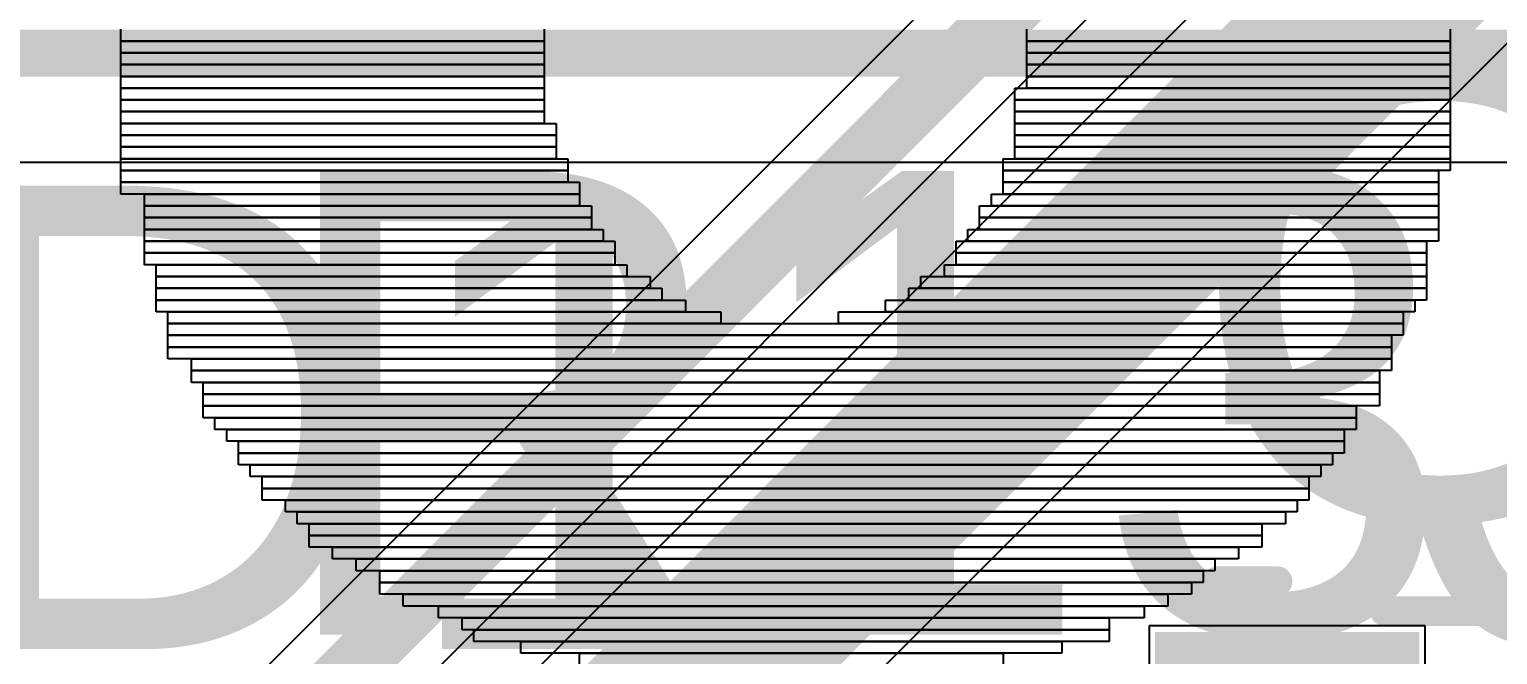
# Model space of a CAD drawing. Header units: inches. Extents: x -1 to 13, y -1.6 to 0.5.
# Drawn here: x 0.399 to 0.6446, y -1.3329 to -1.2283 of the extents above; entities that cross this region are included whole.
import ezdxf

# ---------------------------------------------------------------- set-up
doc = ezdxf.new("R2010")
doc.units = ezdxf.units.IN
doc.header["$MEASUREMENT"] = 0
for name, color, linetype in [('Bottom Layer', 5, 'Continuous'), ('Bottom Overlay', 54, 'Continuous'), ('Top Layer', 1, 'Continuous'), ('Top Overlay', 2, 'Continuous'), ('Top Paste', 8, 'Continuous'), ('Top Solder', 216, 'Continuous')]:
    doc.layers.add(name, color=color, linetype=linetype)
doc.styles.add('Arial', font='', dxfattribs={"height": 0.2})
doc.styles.get('Arial').set_extended_font_data('Arial')

# ---------------------------------------------------------------- blocks, each defined once
blk = doc.blocks.new('SOT_23_1')
at = {"layer": 'Top Layer'}
for points in [[(-0.01614, 0.05748), (0.01614, 0.05748), (0.01614, 0.02126), (-0.01614, 0.02126)], [(-0.05354, -0.02126), (-0.02126, -0.02126), (-0.02126, -0.05748), (-0.05354, -0.05748)], [(0.02126, -0.02126), (0.05354, -0.02126), (0.05354, -0.05748), (0.02126, -0.05748)]]:
    blk.add_hatch(color=1, dxfattribs=at).paths.add_polyline_path(points)
at = {"layer": 'Top Paste'}
for points in [[(-0.01614, 0.05748), (0.01614, 0.05748), (0.01614, 0.02126), (-0.01614, 0.02126)], [(-0.05354, -0.02126), (-0.02126, -0.02126), (-0.02126, -0.05748), (-0.05354, -0.05748)], [(0.02126, -0.02126), (0.05354, -0.02126), (0.05354, -0.05748), (0.02126, -0.05748)]]:
    blk.add_hatch(color=8, dxfattribs=at).paths.add_polyline_path(points)
at = {"layer": 'Top Solder'}
for points in [[(-0.02014, 0.06148), (0.02014, 0.06148), (0.02014, 0.01726), (-0.02014, 0.01726)], [(-0.05754, -0.01726), (-0.01726, -0.01726), (-0.01726, -0.06148), (-0.05754, -0.06148)], [(0.01726, -0.01726), (0.05754, -0.01726), (0.05754, -0.06148), (0.01726, -0.06148)]]:
    blk.add_hatch(color=216, dxfattribs=at).paths.add_polyline_path(points)
at = {"layer": 'Top Overlay', "const_width": 0.005}
for points in [[(-0.061, -0.023), (-0.061, 0.032)], [(-0.022, 0.032), (-0.061, 0.032)], [(0.061, 0.032), (0.022, 0.032)], [(0.061, -0.023), (0.061, 0.032)], [(0.013, -0.031), (-0.013, -0.031)], [(-0.061, -0.046), (-0.066, -0.041)], [(-0.066, -0.051), (-0.066, -0.041)], [(-0.066, -0.051), (-0.061, -0.046)]]:
    blk.add_lwpolyline(points, dxfattribs=at)
at = {"layer": 'Top Overlay', "const_width": 0.0025}
for points in [[(-0.06225, 0.032, 1), (-0.05975, 0.032, 1)], [(-0.06225, 0.032, 1), (-0.05975, 0.032, 1)], [(-0.02325, 0.032, 1), (-0.02075, 0.032, 1)], [(0.02075, 0.032, 1), (0.02325, 0.032, 1)], [(0.05975, 0.032, 1), (0.06225, 0.032, 1)], [(0.05975, 0.032, 1), (0.06225, 0.032, 1)], [(-0.06225, -0.023, 1), (-0.05975, -0.023, 1)], [(0.05975, -0.023, 1), (0.06225, -0.023, 1)], [(-0.01425, -0.031, 1), (-0.01175, -0.031, 1)], [(0.01175, -0.031, 1), (0.01425, -0.031, 1)], [(-0.06725, -0.041, 1), (-0.06475, -0.041, 1)], [(-0.06725, -0.041, 1), (-0.06475, -0.041, 1)], [(-0.06225, -0.046, 1), (-0.05975, -0.046, 1)], [(-0.06225, -0.046, 1), (-0.05975, -0.046, 1)], [(-0.06725, -0.051, 1), (-0.06475, -0.051, 1)], [(-0.06725, -0.051, 1), (-0.06475, -0.051, 1)]]:
    blk.add_lwpolyline(points, format="xyb", close=True, dxfattribs=at)
blk = doc.blocks.new('ADM6_30_01_5_L_4_2_A_TR_63')
at = {"layer": 'Top Overlay', "const_width": 0.00787}
blk.add_lwpolyline([(0.44008, 0.09843), (-0.44008, 0.09843)], dxfattribs=at)

msp = doc.modelspace()

# ---------------------------------------------------------------- linework, layer by layer
at = {"layer": 'Bottom Layer'}
for p, q in [((0.69796, -1.07562), (0.39978, -1.3738)), ((0.41121, -1.39121), (0.72012, -1.0823)), ((0.73061, -1.08855), (0.45333, -1.36583)), ((0.5216, -1.35523), (0.76542, -1.11142))]:
    msp.add_line(p, q, dxfattribs=at)
for points, const_width in [([(0.404, -1.384), (0.71291, -1.07509)], 0.01), ([(0.46775, -1.38025), (0.751, -1.097)], 0.03)]:
    msp.add_lwpolyline(points, dxfattribs=dict(at, const_width=const_width))
at = {"layer": 'Bottom Overlay'}
for p, q in [((0.41426, -1.23027), (0.41426, -1.2283)), ((0.48513, -1.2283), (0.48513, -1.23027)), ((0.56585, -1.23027), (0.56585, -1.2283)), ((0.6367, -1.2283), (0.6367, -1.23027)), ((0.48513, -1.23027), (0.41426, -1.23027)), ((0.41426, -1.23224), (0.41426, -1.23027)), ((0.41426, -1.23027), (0.48513, -1.23027)), ((0.48513, -1.23027), (0.48513, -1.23224)), ((0.56585, -1.23224), (0.56585, -1.23027)), ((0.56585, -1.23027), (0.6367, -1.23027)), ((0.6367, -1.23027), (0.56585, -1.23027)), ((0.6367, -1.23027), (0.6367, -1.23224)), ((0.48513, -1.23224), (0.41426, -1.23224)), ((0.41426, -1.23421), (0.41426, -1.23224)), ((0.41426, -1.23224), (0.48513, -1.23224)), ((0.48513, -1.23224), (0.48513, -1.23421)), ((0.56585, -1.23421), (0.56585, -1.23224)), ((0.56585, -1.23224), (0.6367, -1.23224)), ((0.6367, -1.23224), (0.56585, -1.23224)), ((0.6367, -1.23224), (0.6367, -1.23421)), ((0.41426, -1.23618), (0.41426, -1.23421)), ((0.41426, -1.23421), (0.48513, -1.23421)), ((0.48513, -1.23421), (0.41426, -1.23421)), ((0.48513, -1.23421), (0.48513, -1.23618)), ((0.6367, -1.23421), (0.56585, -1.23421)), ((0.56585, -1.23618), (0.56585, -1.23421)), ((0.56585, -1.23421), (0.6367, -1.23421)), ((0.6367, -1.23421), (0.6367, -1.23618)), ((0.48513, -1.23618), (0.41426, -1.23618)), ((0.41426, -1.23814), (0.41426, -1.23618)), ((0.41426, -1.23618), (0.48513, -1.23618)), ((0.48513, -1.23814), (0.41426, -1.23814)), ((0.41426, -1.24011), (0.41426, -1.23814)), ((0.41426, -1.23814), (0.48513, -1.23814)), ((0.48513, -1.23618), (0.48513, -1.23814)), ((0.48513, -1.23814), (0.48513, -1.24011)), ((0.56388, -1.24011), (0.56388, -1.23814)), ((0.56388, -1.23814), (0.6367, -1.23814)), ((0.6367, -1.23618), (0.56585, -1.23618)), ((0.56585, -1.23814), (0.56585, -1.23618)), ((0.56585, -1.23618), (0.6367, -1.23618)), ((0.6367, -1.23814), (0.56585, -1.23814)), ((0.6367, -1.23618), (0.6367, -1.23814)), ((0.6367, -1.23814), (0.6367, -1.24011)), ((0.48513, -1.24011), (0.41426, -1.24011)), ((0.41426, -1.24208), (0.41426, -1.24011)), ((0.41426, -1.24011), (0.48513, -1.24011)), ((0.48513, -1.24011), (0.48513, -1.24208)), ((0.6367, -1.24011), (0.56388, -1.24011)), ((0.56388, -1.24208), (0.56388, -1.24011)), ((0.56388, -1.24011), (0.6367, -1.24011)), ((0.6367, -1.24011), (0.6367, -1.24208)), ((0.48513, -1.24208), (0.41426, -1.24208)), ((0.41426, -1.24405), (0.41426, -1.24208)), ((0.41426, -1.24208), (0.48513, -1.24208)), ((0.48513, -1.24208), (0.48513, -1.24405)), ((0.56388, -1.24405), (0.56388, -1.24208)), ((0.56388, -1.24208), (0.6367, -1.24208)), ((0.6367, -1.24208), (0.56388, -1.24208)), ((0.6367, -1.24208), (0.6367, -1.24405)), ((0.48513, -1.24405), (0.41426, -1.24405)), ((0.41426, -1.24602), (0.41426, -1.24405)), ((0.41426, -1.24405), (0.48711, -1.24405)), ((0.48711, -1.24405), (0.48711, -1.24602)), ((0.56388, -1.24602), (0.56388, -1.24405)), ((0.56388, -1.24405), (0.6367, -1.24405)), ((0.6367, -1.24405), (0.56388, -1.24405)), ((0.6367, -1.24405), (0.6367, -1.24602)), ((0.48711, -1.24602), (0.41426, -1.24602)), ((0.41426, -1.24799), (0.41426, -1.24602)), ((0.41426, -1.24602), (0.48711, -1.24602)), ((0.41426, -1.24996), (0.41426, -1.24799)), ((0.41426, -1.24799), (0.48711, -1.24799)), ((0.48711, -1.24799), (0.41426, -1.24799)), ((0.48711, -1.24602), (0.48711, -1.24799)), ((0.48711, -1.24799), (0.48711, -1.24996)), ((0.56388, -1.24799), (0.56388, -1.24602)), ((0.56388, -1.24602), (0.6367, -1.24602)), ((0.6367, -1.24602), (0.56388, -1.24602)), ((0.56388, -1.24996), (0.56388, -1.24799)), ((0.56388, -1.24799), (0.6367, -1.24799)), ((0.6367, -1.24799), (0.56388, -1.24799)), ((0.6367, -1.24602), (0.6367, -1.24799)), ((0.6367, -1.24799), (0.6367, -1.24996)), ((0.48711, -1.24996), (0.41426, -1.24996)), ((0.41426, -1.25192), (0.41426, -1.24996)), ((0.41426, -1.24996), (0.48907, -1.24996)), ((0.48907, -1.24996), (0.48907, -1.25192)), ((0.5619, -1.25192), (0.5619, -1.24996)), ((0.5619, -1.24996), (0.6367, -1.24996)), ((0.6367, -1.24996), (0.56388, -1.24996)), ((0.6367, -1.24996), (0.6367, -1.25192)), ((0.48907, -1.25192), (0.41426, -1.25192)), ((0.41426, -1.25389), (0.41426, -1.25192)), ((0.41426, -1.25192), (0.48907, -1.25192)), ((0.48907, -1.25192), (0.48907, -1.25389)), ((0.6367, -1.25192), (0.5619, -1.25192)), ((0.5619, -1.25389), (0.5619, -1.25192)), ((0.5619, -1.25192), (0.63474, -1.25192)), ((0.63474, -1.25192), (0.63474, -1.25389)), ((0.41426, -1.25586), (0.41426, -1.25389)), ((0.41426, -1.25389), (0.49103, -1.25389)), ((0.48907, -1.25389), (0.41426, -1.25389)), ((0.49103, -1.25389), (0.49103, -1.25586)), ((0.63474, -1.25389), (0.5619, -1.25389)), ((0.5619, -1.25586), (0.5619, -1.25389)), ((0.5619, -1.25389), (0.63474, -1.25389)), ((0.63474, -1.25389), (0.63474, -1.25586)), ((0.49103, -1.25586), (0.41426, -1.25586)), ((0.4182, -1.25783), (0.4182, -1.25586)), ((0.4182, -1.25586), (0.49103, -1.25586)), ((0.49103, -1.25783), (0.4182, -1.25783)), ((0.4182, -1.2598), (0.4182, -1.25783)), ((0.4182, -1.25783), (0.49301, -1.25783)), ((0.49103, -1.25586), (0.49103, -1.25783)), ((0.49301, -1.25783), (0.49301, -1.2598)), ((0.55797, -1.2598), (0.55797, -1.25783)), ((0.55797, -1.25783), (0.63474, -1.25783)), ((0.55993, -1.25783), (0.55993, -1.25586)), ((0.55993, -1.25586), (0.63474, -1.25586)), ((0.63474, -1.25783), (0.55993, -1.25783)), ((0.63474, -1.25586), (0.5619, -1.25586)), ((0.63474, -1.25586), (0.63474, -1.25783)), ((0.63474, -1.25783), (0.63474, -1.2598)), ((0.49301, -1.2598), (0.4182, -1.2598)), ((0.4182, -1.26177), (0.4182, -1.2598)), ((0.4182, -1.2598), (0.49301, -1.2598)), ((0.49301, -1.2598), (0.49301, -1.26177)), ((0.55797, -1.26177), (0.55797, -1.2598)), ((0.55797, -1.2598), (0.63474, -1.2598)), ((0.63474, -1.2598), (0.55797, -1.2598)), ((0.63474, -1.2598), (0.63474, -1.26177)), ((0.4182, -1.26374), (0.4182, -1.26177)), ((0.4182, -1.26177), (0.49497, -1.26177)), ((0.49301, -1.26177), (0.4182, -1.26177)), ((0.49497, -1.26177), (0.49497, -1.26374)), ((0.556, -1.26374), (0.556, -1.26177)), ((0.556, -1.26177), (0.63474, -1.26177)), ((0.63474, -1.26177), (0.55797, -1.26177)), ((0.63474, -1.26177), (0.63474, -1.26374)), ((0.49497, -1.26374), (0.4182, -1.26374)), ((0.4182, -1.2657), (0.4182, -1.26374)), ((0.4182, -1.26374), (0.49695, -1.26374)), ((0.49695, -1.26374), (0.49695, -1.2657)), ((0.55404, -1.2657), (0.55404, -1.26374)), ((0.55404, -1.26374), (0.63277, -1.26374)), ((0.63474, -1.26374), (0.556, -1.26374)), ((0.63277, -1.26374), (0.63277, -1.2657)), ((0.4182, -1.26767), (0.4182, -1.2657)), ((0.4182, -1.2657), (0.49695, -1.2657)), ((0.49695, -1.2657), (0.4182, -1.2657)), ((0.49695, -1.26767), (0.4182, -1.26767)), ((0.42018, -1.26964), (0.42018, -1.26767)), ((0.42018, -1.26767), (0.49891, -1.26767)), ((0.49695, -1.2657), (0.49695, -1.26767)), ((0.49891, -1.26767), (0.49891, -1.26964)), ((0.55207, -1.26964), (0.55207, -1.26767)), ((0.55207, -1.26767), (0.63277, -1.26767)), ((0.55404, -1.26767), (0.55404, -1.2657)), ((0.55404, -1.2657), (0.63277, -1.2657)), ((0.63277, -1.2657), (0.55404, -1.2657)), ((0.63277, -1.26767), (0.55404, -1.26767)), ((0.63277, -1.2657), (0.63277, -1.26767)), ((0.63277, -1.26767), (0.63277, -1.26964)), ((0.49891, -1.26964), (0.42018, -1.26964)), ((0.42018, -1.27161), (0.42018, -1.26964)), ((0.42018, -1.26964), (0.50284, -1.26964)), ((0.50284, -1.26964), (0.50284, -1.27161)), ((0.54812, -1.27161), (0.54812, -1.26964)), ((0.54812, -1.26964), (0.63277, -1.26964)), ((0.63277, -1.26964), (0.55207, -1.26964)), ((0.63277, -1.26964), (0.63277, -1.27161)), ((0.42018, -1.27358), (0.42018, -1.27161)), ((0.42018, -1.27161), (0.50482, -1.27161)), ((0.50284, -1.27161), (0.42018, -1.27161)), ((0.50482, -1.27161), (0.50482, -1.27358)), ((0.54615, -1.27358), (0.54615, -1.27161)), ((0.54615, -1.27161), (0.63277, -1.27161)), ((0.63277, -1.27161), (0.54812, -1.27161)), ((0.63277, -1.27161), (0.63277, -1.27358)), ((0.50482, -1.27358), (0.42018, -1.27358)), ((0.42018, -1.27555), (0.42018, -1.27358)), ((0.42018, -1.27358), (0.50875, -1.27358)), ((0.50875, -1.27358), (0.50875, -1.27555)), ((0.54222, -1.27555), (0.54222, -1.27358)), ((0.54222, -1.27358), (0.6308, -1.27358)), ((0.63277, -1.27358), (0.54615, -1.27358)), ((0.6308, -1.27358), (0.6308, -1.27555)), ((0.50875, -1.27555), (0.42018, -1.27555)), ((0.42214, -1.27751), (0.42214, -1.27555)), ((0.42214, -1.27555), (0.51467, -1.27555)), ((0.51467, -1.27751), (0.42214, -1.27751)), ((0.42214, -1.27948), (0.42214, -1.27751)), ((0.42214, -1.27751), (0.62884, -1.27751)), ((0.51467, -1.27555), (0.51467, -1.27751)), ((0.53434, -1.27751), (0.53434, -1.27555)), ((0.53434, -1.27555), (0.62884, -1.27555)), ((0.62884, -1.27751), (0.53434, -1.27751)), ((0.6308, -1.27555), (0.54222, -1.27555)), ((0.62884, -1.27555), (0.62884, -1.27751)), ((0.62884, -1.27751), (0.62884, -1.27948)), ((0.62884, -1.27948), (0.42214, -1.27948)), ((0.42214, -1.28145), (0.42214, -1.27948)), ((0.42214, -1.27948), (0.62687, -1.27948)), ((0.62687, -1.27948), (0.62687, -1.28145)), ((0.62687, -1.28145), (0.42214, -1.28145)), ((0.42214, -1.28342), (0.42214, -1.28145)), ((0.42214, -1.28145), (0.62687, -1.28145)), ((0.62687, -1.28145), (0.62687, -1.28342)), ((0.62687, -1.28342), (0.42214, -1.28342)), ((0.42607, -1.28539), (0.42607, -1.28342)), ((0.42607, -1.28342), (0.62687, -1.28342)), ((0.62687, -1.28342), (0.62687, -1.28539)), ((0.62687, -1.28539), (0.42607, -1.28539)), ((0.42607, -1.28736), (0.42607, -1.28539)), ((0.42607, -1.28539), (0.62489, -1.28539)), ((0.62489, -1.28736), (0.42607, -1.28736)), ((0.42805, -1.28933), (0.42805, -1.28736)), ((0.42805, -1.28736), (0.62489, -1.28736)), ((0.62489, -1.28539), (0.62489, -1.28736)), ((0.62489, -1.28736), (0.62489, -1.28933)), ((0.62489, -1.28933), (0.42805, -1.28933)), ((0.42805, -1.29129), (0.42805, -1.28933)), ((0.42805, -1.28933), (0.62489, -1.28933)), ((0.62489, -1.28933), (0.62489, -1.29129)), ((0.42805, -1.29326), (0.42805, -1.29129)), ((0.42805, -1.29129), (0.62096, -1.29129)), ((0.62489, -1.29129), (0.42805, -1.29129)), ((0.62096, -1.29129), (0.62096, -1.29326)), ((0.62096, -1.29326), (0.42805, -1.29326)), ((0.43001, -1.29523), (0.43001, -1.29326)), ((0.43001, -1.29326), (0.62096, -1.29326)), ((0.62096, -1.29326), (0.62096, -1.29523)), ((0.62096, -1.29523), (0.43001, -1.29523)), ((0.43199, -1.2972), (0.43199, -1.29523)), ((0.43199, -1.29523), (0.61899, -1.29523)), ((0.61899, -1.2972), (0.43199, -1.2972)), ((0.43395, -1.29917), (0.43395, -1.2972)), ((0.43395, -1.2972), (0.61899, -1.2972)), ((0.61899, -1.29523), (0.61899, -1.2972)), ((0.61899, -1.2972), (0.61899, -1.29917)), ((0.61899, -1.29917), (0.43395, -1.29917)), ((0.43395, -1.30114), (0.43395, -1.29917)), ((0.43395, -1.29917), (0.61703, -1.29917)), ((0.61703, -1.29917), (0.61703, -1.30114)), ((0.61703, -1.30114), (0.43395, -1.30114)), ((0.43593, -1.30311), (0.43593, -1.30114)), ((0.43593, -1.30114), (0.61506, -1.30114)), ((0.61506, -1.30114), (0.61506, -1.30311)), ((0.61506, -1.30311), (0.43593, -1.30311)), ((0.43789, -1.30507), (0.43789, -1.30311)), ((0.43789, -1.30311), (0.61308, -1.30311)), ((0.61308, -1.30311), (0.61308, -1.30507)), ((0.61308, -1.30507), (0.43789, -1.30507)), ((0.43789, -1.30704), (0.43789, -1.30507)), ((0.43789, -1.30507), (0.61308, -1.30507)), ((0.61308, -1.30704), (0.43789, -1.30704)), ((0.44183, -1.30901), (0.44183, -1.30704)), ((0.44183, -1.30704), (0.61111, -1.30704)), ((0.61111, -1.30704), (0.61111, -1.30901)), ((0.61308, -1.30507), (0.61308, -1.30704)), ((0.61111, -1.30901), (0.44183, -1.30901)), ((0.44379, -1.31098), (0.44379, -1.30901)), ((0.44379, -1.30901), (0.60915, -1.30901)), ((0.60915, -1.30901), (0.60915, -1.31098)), ((0.60915, -1.31098), (0.44379, -1.31098)), ((0.44577, -1.31295), (0.44577, -1.31098)), ((0.44577, -1.31098), (0.60521, -1.31098)), ((0.60521, -1.31098), (0.60521, -1.31295)), ((0.44577, -1.31492), (0.44577, -1.31295)), ((0.44577, -1.31295), (0.60521, -1.31295)), ((0.60521, -1.31295), (0.44577, -1.31295)), ((0.60521, -1.31295), (0.60521, -1.31492)), ((0.60521, -1.31492), (0.44577, -1.31492)), ((0.44971, -1.31688), (0.44971, -1.31492)), ((0.44971, -1.31492), (0.60128, -1.31492)), ((0.60128, -1.31688), (0.44971, -1.31688)), ((0.45364, -1.31885), (0.45364, -1.31688)), ((0.45364, -1.31688), (0.59733, -1.31688)), ((0.59733, -1.31688), (0.59733, -1.31885)), ((0.60128, -1.31492), (0.60128, -1.31688)), ((0.59733, -1.31885), (0.45364, -1.31885)), ((0.45758, -1.32082), (0.45758, -1.31885)), ((0.45758, -1.31885), (0.59537, -1.31885)), ((0.59537, -1.31885), (0.59537, -1.32082)), ((0.45758, -1.32279), (0.45758, -1.32082)), ((0.45758, -1.32082), (0.5934, -1.32082)), ((0.59537, -1.32082), (0.45758, -1.32082)), ((0.5934, -1.32082), (0.5934, -1.32279)), ((0.5934, -1.32279), (0.45758, -1.32279)), ((0.46152, -1.32476), (0.46152, -1.32279)), ((0.46152, -1.32279), (0.58947, -1.32279)), ((0.58947, -1.32279), (0.58947, -1.32476)), ((0.58947, -1.32476), (0.46152, -1.32476)), ((0.46742, -1.32673), (0.46742, -1.32476)), ((0.46742, -1.32476), (0.58552, -1.32476)), ((0.58552, -1.32476), (0.58552, -1.32673)), ((0.58552, -1.32673), (0.46742, -1.32673)), ((0.47136, -1.3287), (0.47136, -1.32673)), ((0.47136, -1.32673), (0.57962, -1.32673)), ((0.57962, -1.3287), (0.47136, -1.3287)), ((0.47332, -1.33066), (0.47332, -1.3287)), ((0.47332, -1.3287), (0.57962, -1.3287)), ((0.57962, -1.32673), (0.57962, -1.3287)), ((0.57962, -1.3287), (0.57962, -1.33066)), ((0.57962, -1.33066), (0.47332, -1.33066)), ((0.48119, -1.33263), (0.48119, -1.33066)), ((0.48119, -1.33066), (0.57174, -1.33066)), ((0.57174, -1.33066), (0.57174, -1.33263)), ((0.57174, -1.33263), (0.48119, -1.33263)), ((0.49103, -1.3346), (0.49103, -1.33263)), ((0.49103, -1.33263), (0.5619, -1.33263)), ((0.5619, -1.33263), (0.5619, -1.3346))]:
    msp.add_line(p, q, dxfattribs=at)
at = {"layer": 'Top Layer'}
for p, q in [((1.0578, -1.25061), (0.273, -1.25061)), ((0.63254, -1.32807), (0.58632, -1.32807)), ((0.58632, -1.32807), (0.58632, -1.33901)), ((0.63254, -1.37035), (0.63254, -1.32807))]:
    msp.add_line(p, q, dxfattribs=at)

# ---------------------------------------------------------------- block references
for name, p, rotation in [('ADM6_30_01_5_L_4_2_A_TR_63', (0.60041, -1.13386), 180), ('SOT_23_1', (0.6488, -1.38661), 270)]:
    msp.add_blockref(name, p, dxfattribs=dict(rotation=rotation))

# ---------------------------------------------------------------- texts
at = {"layer": 'Top Overlay', "style": 'Arial'}
for s, p in [('Q4', (0.59291, -1.31036)), ('R13', (0.43873, -1.32953)), ('LED1', (0.24917, -1.33195))]:
    msp.add_text(s, height=0.0775, dxfattribs=at).set_placement(p)

doc.saveas('drawing.dxf')
